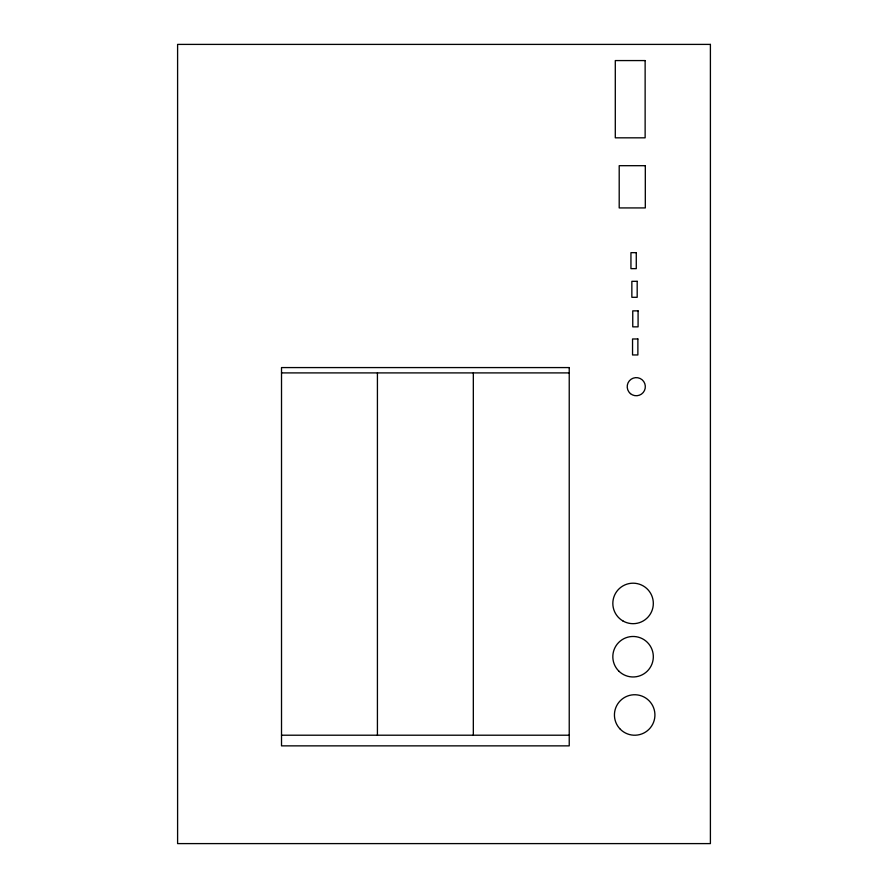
<?xml version="1.0" encoding="UTF-8"?>
<svg xmlns="http://www.w3.org/2000/svg" width="888" height="888" viewBox="0 0 888 888"><rect width="100%" height="100%" fill="white"/><g stroke="black" fill="none" stroke-linecap="round" stroke-linejoin="round"><path stroke-width="1.33" d="M281.518 372.905L569.23 372.905M281.518 735.209L569.23 735.209M473.326 372.905L473.326 735.209M377.422 372.905L377.422 735.209M710.4 44.4L177.6 44.4L177.6 843.6L710.4 843.6L710.4 44.4M645.132 60.573L615.295 60.573L615.295 137.829L645.132 137.829L645.132 60.573M645.31 165.69L619.202 165.69L619.202 207.925L645.31 207.925L645.31 165.69M636.274 252.658L630.946 252.658L630.946 268.642L636.274 268.642L636.274 252.658M637.184 281.318L631.856 281.318L631.856 297.302L637.184 297.302L637.184 281.318M638.084 310.867L632.755 310.867L632.755 326.851L638.084 326.851L638.084 310.867M637.873 338.972L632.545 338.972L632.545 354.956L637.873 354.956L637.873 338.972M569.23 367.577L281.518 367.577L281.518 745.865L569.23 745.865L569.23 367.577M630.436 393.617A9.058 9.058 0 0 0 645.188 388.278A9.058 9.058 0 0 0 633.188 378.166A9.058 9.058 0 0 0 630.436 393.617M620.357 729.292A20.246 20.246 0 0 0 654.234 720.224A20.246 20.246 0 0 0 629.437 695.426A20.246 20.246 0 0 0 620.357 729.292M618.758 671.039A20.246 20.246 0 0 0 652.636 661.96A20.246 20.246 0 0 0 627.838 637.162A20.246 20.246 0 0 0 618.758 671.039M622.954 620.967A20.246 20.246 0 0 0 653.324 603.44A20.246 20.246 0 0 0 622.954 585.902A20.246 20.246 0 0 0 622.954 620.967"/></g></svg>
